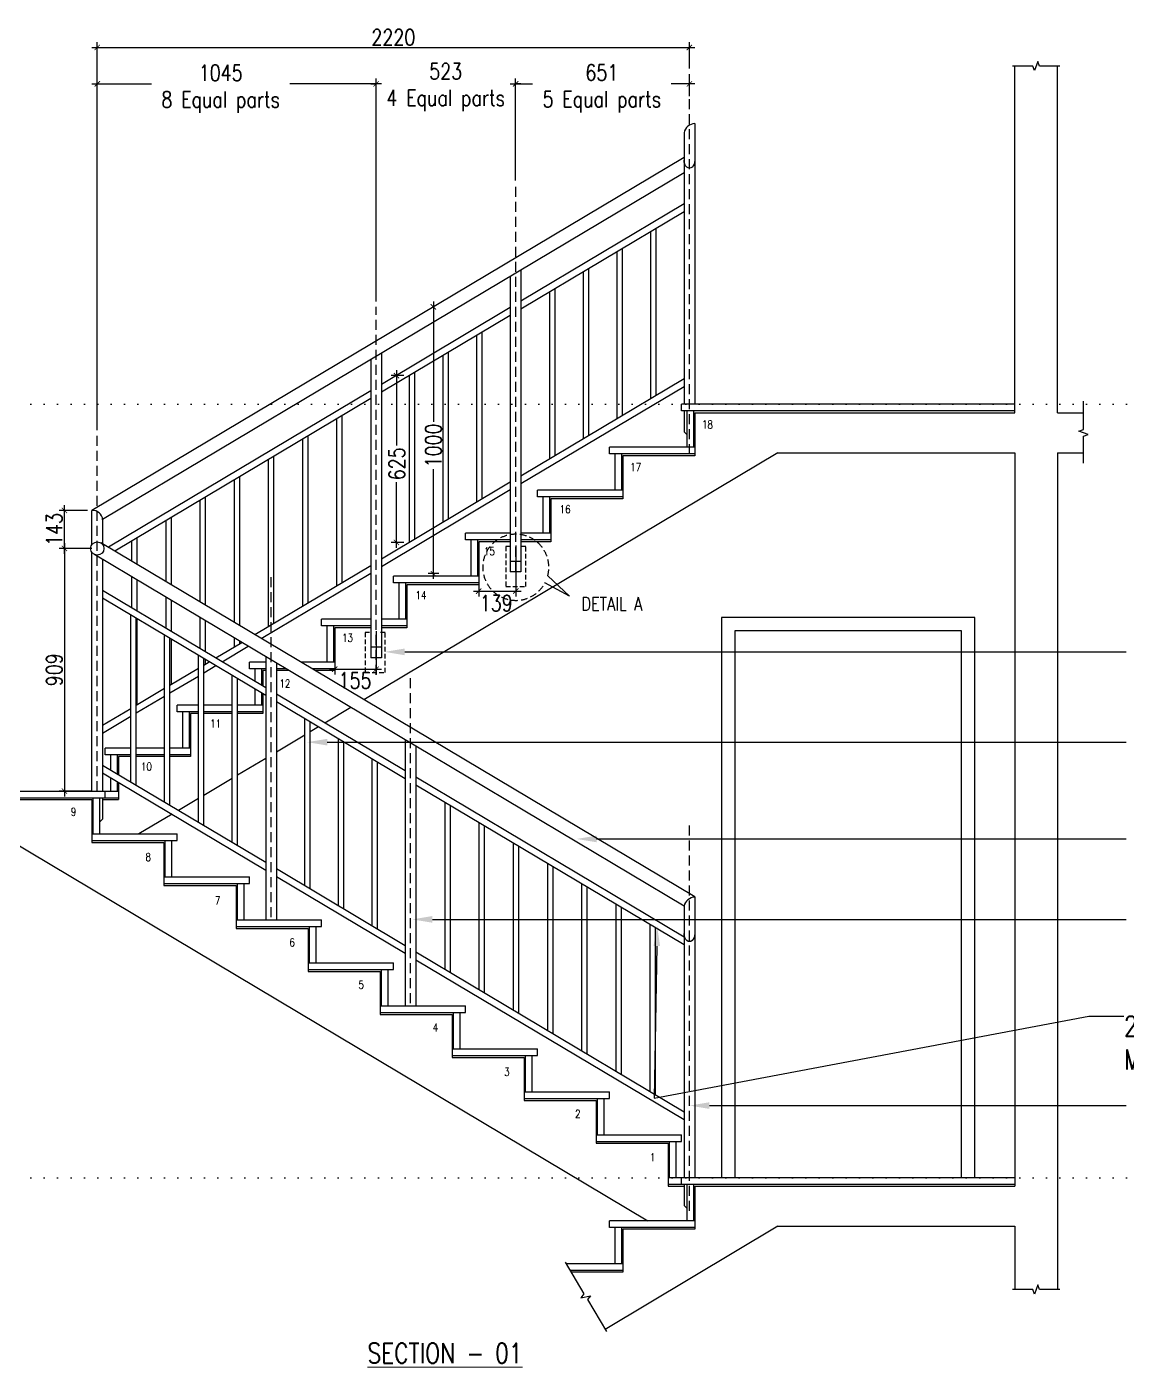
# Model space of a CAD drawing. Extents: x -32840 to 422982, y 280745 to 888746.
# Drawn here: x 373369 to 377495, y 467985 to 473010 of the extents above; entities that cross this region are included whole.
import ezdxf
from ezdxf import colors
from ezdxf.entities.mleader import LeaderData, LeaderLine
from ezdxf.math import Vec2, Vec3

# ---------------------------------------------------------------- set-up
doc = ezdxf.new("R2010")
doc.units = 0
doc.header["$LTSCALE"] = 1000
doc.header["$PDMODE"] = 3
for name, pattern in [('CONTINOUS', [0]), ('DOT', [0.25, 0, -0.25]), ('HIDDEN', [0.375, 0.25, -0.125])]:
    doc.linetypes.add(name, pattern=pattern)
doc.layers.get('Defpoints').update_dxf_attribs({"linetype": 'HIDDEN'})
for name, color, linetype in [('A-DOOR', 1, 'Continuous'), ('A-RAIL-ELE', 5, 'Continuous'), ('A-WALL', 7, 'CONTINOUS'), ('C-LEVL', 4, 'Continuous'), ('HID', 8, 'HIDDEN'), ('Text', 7, 'Continuous')]:
    doc.layers.add(name, color=color, linetype=linetype)
doc.styles.add('ROMANS', font='romans.shx', dxfattribs={"width": 0.8})
doc.dimstyles.new('110', dxfattribs={"dimscale": 20, "dimtxt": 3, "dimasz": 1, "dimexe": 1, "dimexo": 1, "dimgap": 0.4, "dimtad": 1, "dimdec": 0, "dimzin": 3, "dimdsep": 46, "dimtxsty": 'ROMANS', "dimblk": 'ARCHTICK', "dimcen": 0.0625, "dimdle": 1, "dimclrd": 3, "dimclre": 3, "dimclrt": 6, "dimadec": 0, "dimazin": 0, "dimtfac": 1, "dimtdec": 0, "dimtix": 1, "dimtmove": 1, "dimatfit": 3, "dimfxl": 1, "dimfrac": 2, "dimtolj": 1, "dimtzin": 3, "dimarcsym": 0})

# ---------------------------------------------------------------- blocks, each defined once
blk = doc.blocks.new('_ArchTick')
at = {"color": 0, "linetype": 'ByBlock', "const_width": 0.15}
blk.add_lwpolyline([(-0.5, -0.5), (0.5, 0.5)], dxfattribs=at)
blk = doc.blocks.new('*D2029')
at = {"layer": 'A-RAIL-ELE', "color": 3, "lineweight": -2, "transparency": 16777216}
for p, q in [((373633.3, 471497.5), (373633.3, 472952.7)), ((375853.3, 472853.1), (375853.3, 472952.7)), ((373613.3, 472932.7), (375873.3, 472932.7))]:
    blk.add_line(p, q, dxfattribs=at)
at = {"layer": 'Defpoints', "color": 0, "transparency": 16777216}
for p in [(375853.3, 472932.7), (375853.3, 472833.1), (373633.3, 471477.5)]:
    blk.add_point(p, dxfattribs=at)
at = {"layer": 'A-RAIL-ELE', "color": 3, "lineweight": -2, "transparency": 16777216, "xscale": 20, "yscale": 20, "zscale": 20, "rotation": 180}
blk.add_blockref('_ArchTick', (373633.3, 472932.7), dxfattribs=at)
at = {"layer": 'A-RAIL-ELE', "color": 3, "lineweight": -2, "transparency": 16777216, "xscale": 20, "yscale": 20, "zscale": 20}
blk.add_blockref('_ArchTick', (375853.3, 472932.7), dxfattribs=at)
at = {"layer": 'A-RAIL-ELE', "color": 6, "transparency": 16777216, "insert": (374743.3, 472970.7), "char_height": 60, "attachment_point": 5, "style": 'ROMANS'}
blk.add_mtext('\\A1;2220', dxfattribs=at)
blk = doc.blocks.new('*D2030')
at = {"layer": 'A-RAIL-ELE', "color": 3, "lineweight": -2, "transparency": 16777216}
for p, q in [((373613.3, 472796.2), (373836.4, 472796.2)), ((373633.3, 472044.4), (373633.3, 472816.2)), ((374698.6, 472796.2), (374355.3, 472796.2)), ((374678.6, 471980.1), (374678.6, 472816.2))]:
    blk.add_line(p, q, dxfattribs=at)
at = {"layer": 'Defpoints', "color": 0, "transparency": 16777216}
for p in [(373633.3, 472796.2), (373633.3, 472024.4), (374678.6, 471960.1)]:
    blk.add_point(p, dxfattribs=at)
at = {"layer": 'A-RAIL-ELE', "color": 3, "lineweight": -2, "transparency": 16777216, "xscale": 20, "yscale": 20, "zscale": 20, "rotation": 180}
blk.add_blockref('_ArchTick', (373633.3, 472796.2), dxfattribs=at)
at = {"layer": 'A-RAIL-ELE', "color": 3, "lineweight": -2, "transparency": 16777216, "xscale": 20, "yscale": 20, "zscale": 20}
blk.add_blockref('_ArchTick', (374678.6, 472796.2), dxfattribs=at)
at = {"layer": 'A-RAIL-ELE', "color": 6, "transparency": 16777216, "insert": (374095.8, 472777.4), "char_height": 60, "attachment_point": 5, "style": 'ROMANS'}
blk.add_mtext('\\A1;1045\\P8 Equal parts', dxfattribs=at)
blk = doc.blocks.new('*D2031')
at = {"layer": 'A-RAIL-ELE', "color": 3, "lineweight": -2, "transparency": 16777216}
for p, q in [((374658.6, 472796.2), (374680.1, 472796.2)), ((374678.6, 471980.1), (374678.6, 472816.2)), ((375221.8, 472796.2), (375198.9, 472796.2)), ((375201.8, 472433.2), (375201.8, 472816.2))]:
    blk.add_line(p, q, dxfattribs=at)
at = {"layer": 'Defpoints', "color": 0, "transparency": 16777216}
for p in [(375201.8, 472796.2), (375201.8, 472413.2), (374678.6, 471960.1)]:
    blk.add_point(p, dxfattribs=at)
at = {"layer": 'A-RAIL-ELE', "color": 3, "lineweight": -2, "transparency": 16777216, "xscale": 20, "yscale": 20, "zscale": 20, "rotation": 180}
blk.add_blockref('_ArchTick', (374678.6, 472796.2), dxfattribs=at)
at = {"layer": 'A-RAIL-ELE', "color": 3, "lineweight": -2, "transparency": 16777216, "xscale": 20, "yscale": 20, "zscale": 20}
blk.add_blockref('_ArchTick', (375201.8, 472796.2), dxfattribs=at)
at = {"layer": 'A-RAIL-ELE', "color": 6, "transparency": 16777216, "insert": (374939.5, 472783.2), "char_height": 60, "attachment_point": 5, "style": 'ROMANS'}
blk.add_mtext('\\A1;523\\P4 Equal parts', dxfattribs=at)
blk = doc.blocks.new('*D2032')
at = {"layer": 'A-RAIL-ELE', "color": 3, "lineweight": -2, "transparency": 16777216}
for p, q in [((375181.8, 472796.2), (375265.5, 472796.2)), ((375201.8, 472433.2), (375201.8, 472816.2)), ((375873.3, 472796.2), (375784.3, 472796.2)), ((375853.3, 472750.1), (375853.3, 472816.2))]:
    blk.add_line(p, q, dxfattribs=at)
at = {"layer": 'Defpoints', "color": 0, "transparency": 16777216}
for p in [(375853.3, 472796.2), (375853.3, 472730.1), (375201.8, 472413.2)]:
    blk.add_point(p, dxfattribs=at)
at = {"layer": 'A-RAIL-ELE', "color": 3, "lineweight": -2, "transparency": 16777216, "xscale": 20, "yscale": 20, "zscale": 20, "rotation": 180}
blk.add_blockref('_ArchTick', (375201.8, 472796.2), dxfattribs=at)
at = {"layer": 'A-RAIL-ELE', "color": 3, "lineweight": -2, "transparency": 16777216, "xscale": 20, "yscale": 20, "zscale": 20}
blk.add_blockref('_ArchTick', (375853.3, 472796.2), dxfattribs=at)
at = {"layer": 'A-RAIL-ELE', "color": 6, "transparency": 16777216, "insert": (375524.9, 472778.7), "char_height": 60, "attachment_point": 5, "style": 'ROMANS'}
blk.add_mtext('\\A1;651\\P5 Equal parts', dxfattribs=at)
blk = doc.blocks.new('*D2033')
at = {"layer": 'A-RAIL-ELE', "color": 3, "lineweight": -2, "transparency": 16777216}
for p, q in [((373613.3, 471054.1), (373489.9, 471054.1)), ((373509.9, 471074.1), (373509.9, 470124.8)), ((373613.3, 470144.8), (373489.9, 470144.8))]:
    blk.add_line(p, q, dxfattribs=at)
at = {"layer": 'Defpoints', "color": 0, "transparency": 16777216}
for p in [(373633.3, 471054.1), (373509.9, 470144.8), (373633.3, 470144.8)]:
    blk.add_point(p, dxfattribs=at)
at = {"layer": 'A-RAIL-ELE', "color": 3, "lineweight": -2, "transparency": 16777216, "xscale": 20, "yscale": 20, "zscale": 20}
for p, rotation in [((373509.9, 471054.1), 90), ((373509.9, 470144.8), 270)]:
    blk.add_blockref('_ArchTick', p, dxfattribs=dict(at, rotation=rotation))
at = {"layer": 'A-RAIL-ELE', "color": 6, "transparency": 16777216, "insert": (373471.9, 470599.4), "char_height": 60, "attachment_point": 5, "rotation": 90, "style": 'ROMANS'}
blk.add_mtext('\\A1;909', dxfattribs=at)
blk = doc.blocks.new('*D2034')
at = {"layer": 'A-RAIL-ELE', "color": 3, "lineweight": -2, "transparency": 16777216}
for p, q in [((373597, 471196.7), (373489.9, 471196.7)), ((373509.9, 471034.1), (373509.9, 471216.7)), ((373613.3, 471054.1), (373489.9, 471054.1))]:
    blk.add_line(p, q, dxfattribs=at)
at = {"layer": 'Defpoints', "color": 0, "transparency": 16777216}
for p in [(373509.9, 471196.7), (373617, 471196.7), (373633.3, 471054.1)]:
    blk.add_point(p, dxfattribs=at)
at = {"layer": 'A-RAIL-ELE', "color": 3, "lineweight": -2, "transparency": 16777216, "xscale": 20, "yscale": 20, "zscale": 20}
for p, rotation in [((373509.9, 471196.7), 90), ((373509.9, 471054.1), 270)]:
    blk.add_blockref('_ArchTick', p, dxfattribs=dict(at, rotation=rotation))
at = {"layer": 'A-RAIL-ELE', "color": 6, "transparency": 16777216, "insert": (373471.9, 471125.4), "char_height": 60, "attachment_point": 5, "rotation": 90, "style": 'ROMANS'}
blk.add_mtext('\\A1;143', dxfattribs=at)
blk = doc.blocks.new('*D2035')
at = {"layer": 'A-RAIL-ELE', "color": 3, "lineweight": -2, "transparency": 16777216}
for p, q in [((374783, 471702.2), (374734.9, 471702.2)), ((374754.9, 471722.2), (374754.9, 471440)), ((374754.9, 471056.7), (374754.9, 471302.9)), ((374783, 471076.7), (374734.9, 471076.7))]:
    blk.add_line(p, q, dxfattribs=at)
at = {"layer": 'Defpoints', "color": 0, "transparency": 16777216}
for p in [(374754.9, 471702.2), (374803, 471702.2), (374803, 471076.7)]:
    blk.add_point(p, dxfattribs=at)
at = {"layer": 'A-RAIL-ELE', "color": 3, "lineweight": -2, "transparency": 16777216, "xscale": 20, "yscale": 20, "zscale": 20}
for p, rotation in [((374754.9, 471702.2), 90), ((374754.9, 471076.7), 270)]:
    blk.add_blockref('_ArchTick', p, dxfattribs=dict(at, rotation=rotation))
at = {"layer": 'A-RAIL-ELE', "color": 6, "transparency": 16777216, "insert": (374756.7, 471371.5), "char_height": 60, "attachment_point": 5, "rotation": 90, "style": 'ROMANS'}
blk.add_mtext('\\A1;625', dxfattribs=at)
blk = doc.blocks.new('*D2036')
at = {"layer": 'A-RAIL-ELE', "color": 3, "lineweight": -2, "transparency": 16777216}
for p, q in [((374893.3, 471979.8), (374893.3, 471529.6)), ((374893.3, 470939.8), (374893.3, 471351.3)), ((374913.3, 470959.8), (374873.3, 470959.8))]:
    blk.add_line(p, q, dxfattribs=at)
at = {"layer": 'Defpoints', "color": 0, "transparency": 16777216}
for p in [(374893.3, 471959.8), (374893.3, 471959.8), (374933.3, 470959.8)]:
    blk.add_point(p, dxfattribs=at)
at = {"layer": 'A-RAIL-ELE', "color": 3, "lineweight": -2, "transparency": 16777216, "xscale": 20, "yscale": 20, "zscale": 20}
for p, rotation in [((374893.3, 471959.8), 90), ((374893.3, 470959.8), 270)]:
    blk.add_blockref('_ArchTick', p, dxfattribs=dict(at, rotation=rotation))
at = {"layer": 'A-RAIL-ELE', "color": 6, "transparency": 16777216, "insert": (374893.3, 471440.4), "char_height": 60, "attachment_point": 5, "rotation": 90, "style": 'ROMANS'}
blk.add_mtext('\\A1;1000', dxfattribs=at)
blk = doc.blocks.new('*D2037')
at = {"layer": 'A-WALL', "color": 3, "lineweight": -2, "transparency": 16777216}
for p, q in [((375063.3, 471065.8), (375063.3, 470874.5)), ((375202.4, 471065.8), (375202.4, 470874.5)), ((375043.3, 470894.5), (375222.4, 470894.5))]:
    blk.add_line(p, q, dxfattribs=at)
at = {"layer": 'Defpoints', "color": 0, "transparency": 16777216}
for p in [(375063.3, 471085.8), (375202.4, 471085.8), (375202.4, 470894.5)]:
    blk.add_point(p, dxfattribs=at)
at = {"layer": 'A-WALL', "color": 3, "lineweight": -2, "transparency": 16777216, "xscale": 20, "yscale": 20, "zscale": 20, "rotation": 180}
blk.add_blockref('_ArchTick', (375063.3, 470894.5), dxfattribs=at)
at = {"layer": 'A-WALL', "color": 3, "lineweight": -2, "transparency": 16777216, "xscale": 20, "yscale": 20, "zscale": 20}
blk.add_blockref('_ArchTick', (375202.4, 470894.5), dxfattribs=at)
at = {"layer": 'A-WALL', "color": 6, "transparency": 16777216, "insert": (375128.9, 470849), "char_height": 60, "attachment_point": 5, "style": 'ROMANS'}
blk.add_mtext('\\A1;139', dxfattribs=at)
blk = doc.blocks.new('*D2038')
at = {"layer": 'A-RAIL-ELE', "color": 3, "lineweight": -2, "transparency": 16777216}
for p, q in [((374523.3, 470740.5), (374523.3, 470581.6)), ((374678.6, 470743.8), (374678.6, 470581.6)), ((374503.3, 470601.6), (374698.6, 470601.6))]:
    blk.add_line(p, q, dxfattribs=at)
at = {"layer": 'Defpoints', "color": 0, "transparency": 16777216}
for p in [(374523.3, 470760.5), (374678.6, 470763.8), (374678.6, 470601.6)]:
    blk.add_point(p, dxfattribs=at)
at = {"layer": 'A-RAIL-ELE', "color": 3, "lineweight": -2, "transparency": 16777216, "xscale": 20, "yscale": 20, "zscale": 20, "rotation": 180}
blk.add_blockref('_ArchTick', (374523.3, 470601.6), dxfattribs=at)
at = {"layer": 'A-RAIL-ELE', "color": 3, "lineweight": -2, "transparency": 16777216, "xscale": 20, "yscale": 20, "zscale": 20}
blk.add_blockref('_ArchTick', (374678.6, 470601.6), dxfattribs=at)
at = {"layer": 'A-RAIL-ELE', "color": 6, "transparency": 16777216, "insert": (374599.7, 470559.4), "char_height": 60, "attachment_point": 5, "style": 'ROMANS'}
blk.add_mtext('\\A1;155', dxfattribs=at)

msp = doc.modelspace()

# ---------------------------------------------------------------- linework, layer by layer
at = {"layer": 'A-DOOR', "color": 5, "elevation": 0}
for points in [[(376923.3, 468694.8), (376923.3, 470794.8), (375973.3, 470794.8), (375973.3, 468694.8)], [(376873.3, 468694.8), (376873.3, 470744.8), (376023.3, 470744.8), (376023.3, 468694.8)]]:
    msp.add_lwpolyline(points, dxfattribs=at)
at = {"layer": 'A-WALL', "color": 1}
for p, q in [((377073.3, 471562.8), (377073.3, 472862.8)), ((377233.3, 471562.8), (377233.3, 472862.8)), ((375873.3, 471562.8), (377073.3, 471562.8)), ((375873.3, 471562.8), (375873.3, 471401.7)), ((377233.3, 471562.8), (377331, 471562.8)), ((376184.6, 471412.8), (374633.1, 470487)), ((375873.3, 471401.7), (375603.3, 471401.7)), ((375603.3, 471401.7), (375603.3, 471240.6)), ((376184.6, 471412.8), (377073.3, 471412.8)), ((377073.3, 471412.8), (377073.3, 468662.8)), ((377233.3, 471412.8), (377233.3, 468276.1)), ((377233.3, 471412.8), (377331, 471412.8)), ((375603.3, 471240.6), (375333.3, 471240.6)), ((375333.3, 471240.6), (375333.3, 471079.4)), ((375181.8, 471079.4), (375063.3, 471079.4)), ((375063.3, 471079.4), (375063.3, 470918.3)), ((375333.3, 471079.4), (375221.8, 471079.4)), ((375063.3, 470918.3), (374793.3, 470918.3)), ((374793.3, 470918.3), (374793.3, 470757.2)), ((374658.6, 470757.2), (374523.3, 470757.2)), ((374523.3, 470757.2), (374523.3, 470596.1)), ((374793.3, 470757.2), (374698.6, 470757.2)), ((374264.7, 470596.1), (374253.3, 470596.1)), ((374253.3, 470596.1), (374253.3, 470538.9)), ((374352.5, 470596.1), (374304.7, 470596.1)), ((374523.3, 470596.1), (374450.2, 470596.1)), ((374253.3, 470509.8), (374253.3, 470435)), ((374012.1, 470435), (373983.3, 470435)), ((373983.3, 470435), (373983.3, 470273.9)), ((374138.4, 470435), (374032.1, 470435)), ((374253.3, 470435), (374158.4, 470435)), ((374584.3, 470457.9), (374486.8, 470399.6)), ((374462.4, 470385.1), (374431, 470366.4)), ((374411, 470354.4), (374304.7, 470291)), ((373759.5, 470273.9), (373713.3, 470273.9)), ((373713.3, 470273.9), (373713.3, 470206.3)), ((373885.8, 470273.9), (373779.5, 470273.9)), ((373983.3, 470273.9), (373905.8, 470273.9)), ((374264.7, 470267.1), (374158.4, 470203.7)), ((374138.4, 470191.8), (374032.1, 470128.4)), ((373713.3, 470177.2), (373713.3, 470112.8)), ((372463.3, 470112.8), (373613.3, 470112.8)), ((373613.3, 470112.8), (373613.3, 469951.7)), ((373613.3, 470112.8), (373613.3, 469951.7)), ((373653.3, 470112.8), (373713.3, 470112.8)), ((374012.1, 470116.4), (373938.1, 470072.3)), ((373913.7, 470057.7), (373789.6, 469983.7)), ((373301.9, 469962.8), (375696.9, 468533.7)), ((373613.3, 469951.7), (373883.3, 469951.7)), ((373883.3, 469951.7), (373883.3, 469790.6)), ((373883.3, 469790.6), (374153.3, 469790.6)), ((374153.3, 469790.6), (374153.3, 469629.4)), ((374153.3, 469629.4), (374423.3, 469629.4)), ((374423.3, 469629.4), (374423.3, 469468.3)), ((374423.3, 469468.3), (374693.3, 469468.3)), ((374693.3, 469468.3), (374693.3, 469307.2)), ((374693.3, 469307.2), (374963.3, 469307.2)), ((374963.3, 469307.2), (374963.3, 469146.1)), ((374963.3, 469146.1), (375233.3, 469146.1)), ((375233.3, 469146.1), (375233.3, 468985)), ((375233.3, 468985), (375503.3, 468985)), ((375503.3, 468985), (375503.3, 468823.9)), ((375503.3, 468823.9), (375773.3, 468823.9)), ((375773.3, 468823.9), (375773.3, 468662.8)), ((375773.3, 468662.8), (375833.3, 468662.8)), ((375873.3, 468662.8), (377073.3, 468662.8)), ((375873.3, 468662.8), (375873.3, 468501.7)), ((376184.6, 468512.8), (375537.2, 468126.5)), ((375873.3, 468501.7), (375603.3, 468501.7)), ((375603.3, 468501.7), (375603.3, 468340.6)), ((376184.6, 468512.8), (377073.3, 468512.8)), ((377073.3, 468512.8), (377073.3, 468276.1)), ((375603.3, 468340.6), (375409.6, 468340.6))]:
    msp.add_line(p, q, dxfattribs=at)
at = {"layer": 'A-WALL', "color": 4}
for p, q in [((375873.3, 472647.5), (375873.3, 472520.1)), ((375833.3, 472613.2), (375833.3, 472510.6)), ((375833.3, 472510.6), (375833.3, 471594.8)), ((375873.3, 472520.1), (375873.3, 471594.8)), ((375833.3, 471569.8), (375833.3, 471491.3)), ((375833.3, 471491.3), (375843.3, 471481.3)), ((373613.3, 470144.8), (373613.3, 471039.1)), ((373633.3, 471079.1), (373633.3, 471079.1)), ((375873.3, 469747.5), (373646.3, 471075.4)), ((375833.3, 469713.2), (373620.1, 471032.9)), ((373653.3, 471013.1), (373653.3, 470144.8)), ((374264.7, 470532.1), (373653.3, 470896.7)), ((374264.7, 470503), (373653.3, 470867.5)), ((373759.5, 470178.7), (373759.5, 470804.2)), ((373779.5, 470166.8), (373779.5, 470792.2)), ((373885.8, 470103.4), (373885.8, 470728.9)), ((373905.8, 470091.5), (373905.8, 470716.9)), ((374012.1, 470028.1), (374012.1, 470653.6)), ((374032.1, 470016.2), (374032.1, 470641.6)), ((374264.7, 470648.6), (374264.7, 469661.4)), ((374304.7, 470624.7), (374304.7, 469661.4)), ((374138.4, 469952.8), (374138.4, 470578.3)), ((374158.4, 469940.9), (374158.4, 470566.3)), ((374788, 470220), (374304.7, 470508.2)), ((374788, 470190.9), (374304.7, 470479.1)), ((374411, 469790.3), (374411, 470415.7)), ((374431, 469778.3), (374431, 470403.8)), ((374537.3, 469715), (374537.3, 470340.4)), ((374788, 470336.5), (374788, 469339.2)), ((374557.3, 469703), (374557.3, 470328.5)), ((374828, 470312.6), (374828, 469339.2)), ((373653.3, 470242.1), (374264.7, 469877.5)), ((374663.5, 469639.7), (374663.5, 470265.1)), ((374683.5, 469627.7), (374683.5, 470253.2)), ((373653.3, 470213), (374264.7, 469848.4)), ((375833.3, 469596.7), (374828, 470196.2)), ((375833.3, 469567.6), (374828, 470167.1)), ((373653.3, 470119.8), (373653.3, 470039.8)), ((374936.1, 470102.6), (374936.1, 469477.1)), ((374956.1, 470090.7), (374956.1, 469465.2)), ((373643.3, 470029.8), (373653.3, 470039.8)), ((375064.3, 470026.8), (375064.3, 469400.7)), ((375084.3, 470014.9), (375084.3, 469388.8)), ((375192.4, 469949.7), (375192.4, 469324.3)), ((375212.4, 469937.8), (375212.4, 469312.4)), ((374304.7, 469853.7), (374788, 469565.5)), ((375320.6, 469873.3), (375320.6, 469247.9)), ((375340.6, 469861.4), (375340.6, 469235.9)), ((374304.7, 469824.5), (374788, 469536.4)), ((375448.8, 469796.9), (375448.8, 469171.4)), ((375468.8, 469785), (375468.8, 469159.5)), ((375873.3, 469747.5), (375873.3, 469620.1)), ((375576.9, 469720.5), (375576.9, 469095)), ((375596.9, 469708.5), (375596.9, 469083.1)), ((375833.3, 469713.2), (375833.3, 469610.6)), ((375705.1, 469644), (375705.1, 469018.6)), ((375725.1, 469632.1), (375725.1, 469006.7)), ((375833.3, 469610.6), (375833.3, 468694.8)), ((375873.3, 469620.1), (375873.3, 468694.8)), ((374828, 469541.6), (375833.3, 468942.2)), ((374828, 469512.5), (375833.3, 468913.1)), ((375833.3, 468669.8), (375833.3, 468591.3)), ((375833.3, 468591.3), (375843.3, 468581.3))]:
    msp.add_line(p, q, dxfattribs=at)
at = {"layer": 'A-WALL', "color": 6}
for p, q in [((375833.3, 472520.3), (373613.3, 471196.5)), ((375833.3, 472462.1), (373653.3, 471162.2)), ((375833.3, 472345.7), (375221.8, 471981.1)), ((375833.3, 472316.5), (375221.8, 471952)), ((375727, 472253.2), (375727, 471627.7)), ((375707, 472241.2), (375707, 471615.8)), ((375580.7, 472165.9), (375580.7, 471540.5)), ((375600.7, 472177.9), (375600.7, 471552.4)), ((375221.8, 472097.5), (375221.8, 470966.3)), ((375474.4, 472102.6), (375474.4, 471477.1)), ((375181.8, 472073.6), (375181.8, 470966.3)), ((375454.4, 472090.6), (375454.4, 471465.2)), ((375328.1, 472015.3), (375328.1, 471389.9)), ((375348.1, 472027.3), (375348.1, 471401.8)), ((375181.8, 471957.2), (374698.6, 471669)), ((375181.8, 471928.1), (374698.6, 471639.9)), ((375055.5, 471852.8), (375055.5, 471227.3)), ((375075.5, 471864.7), (375075.5, 471239.3)), ((374949.3, 471789.4), (374949.3, 471164)), ((374658.6, 471761.6), (374658.6, 470644.3)), ((374698.6, 471785.5), (374698.6, 470644.3)), ((374929.3, 471777.5), (374929.3, 471152)), ((374803, 471702.2), (374803, 471076.7)), ((374823, 471714.1), (374823, 471088.7)), ((375221.8, 471326.5), (375833.3, 471691.1)), ((374658.6, 471645.2), (373674.7, 471058.5)), ((375221.8, 471297.4), (375833.3, 471662)), ((374658.6, 471616.1), (373699.1, 471044)), ((374530.4, 471539.7), (374530.4, 470914.2)), ((374550.4, 471551.6), (374550.4, 470926.1)), ((374402.2, 471463.2), (374402.2, 470837.8)), ((374422.2, 471475.2), (374422.2, 470849.7)), ((374294.1, 471398.7), (374294.1, 470773.3)), ((374274.1, 471386.8), (374274.1, 470761.4)), ((374145.9, 471310.4), (374145.9, 470777.5)), ((374165.9, 471322.3), (374165.9, 470765.6)), ((375181.8, 471302.7), (374698.6, 471014.5)), ((374037.8, 471245.9), (374037.8, 470842)), ((375181.8, 471273.5), (374698.6, 470985.4)), ((373613.3, 471069.1), (373613.3, 471196.5)), ((374017.8, 471234), (374017.8, 470853.9)), ((373653.3, 471162.2), (373653.3, 471071.3)), ((373889.6, 471157.5), (373889.6, 470930.4)), ((373909.6, 471169.5), (373909.6, 470918.4)), ((373781.4, 471093), (373781.4, 470994.9)), ((373761.4, 471081.1), (373761.4, 471006.8)), ((374223.5, 470731.2), (374658.6, 470990.6)), ((375221.8, 471005.8), (375181.8, 471005.8)), ((373761.4, 470948.6), (373761.4, 470832.2)), ((373781.4, 470936.7), (373781.4, 470820.2)), ((374248, 470716.7), (374658.6, 470961.5)), ((375221.8, 470966.3), (375181.8, 470966.3)), ((373889.6, 470872.2), (373889.6, 470755.7)), ((373909.6, 470860.2), (373909.6, 470743.8)), ((373781.4, 470791.1), (373781.4, 470467.6)), ((374017.8, 470795.7), (374017.8, 470679.3)), ((374037.8, 470783.8), (374037.8, 470667.4)), ((373909.6, 470714.7), (373909.6, 470544)), ((374077.1, 470643.9), (374174.7, 470702.1)), ((374101.5, 470629.4), (374199.1, 470687.6)), ((374145.9, 470719.3), (374145.9, 470684.9)), ((374165.9, 470707.4), (374165.9, 470696.9)), ((374698.6, 470683.8), (374658.6, 470683.8)), ((374037.8, 470638.3), (374037.8, 470620.4)), ((374698.6, 470644.3), (374658.6, 470644.3)), ((373905.8, 470541.8), (374012.1, 470605.2)), ((374032.1, 470617.1), (374052.7, 470629.4)), ((374032.1, 470588), (374077.1, 470614.8)), ((373905.8, 470512.7), (374012.1, 470576)), ((373779.5, 470466.5), (373885.8, 470529.9)), ((373779.5, 470437.4), (373885.8, 470500.7)), ((373653.3, 470391.2), (373759.5, 470454.5)), ((373653.3, 470362.1), (373759.5, 470425.4))]:
    msp.add_line(p, q, dxfattribs=at)
at = {"layer": 'A-WALL', "color": 3}
for p, q in [((377073.3, 471594.8), (375823.3, 471594.8)), ((375823.3, 471569.8), (375823.3, 471594.8)), ((377073.3, 471569.8), (375823.3, 471569.8)), ((375843.3, 471569.8), (375843.3, 471433.7)), ((375868.3, 471569.8), (375868.3, 471433.7)), ((375873.3, 471433.7), (375553.3, 471433.7)), ((375553.3, 471408.7), (375553.3, 471433.7)), ((375873.3, 471408.7), (375553.3, 471408.7)), ((375573.3, 471408.7), (375573.3, 471272.6)), ((375598.3, 471408.7), (375598.3, 471272.6)), ((375603.3, 471272.6), (375283.3, 471272.6)), ((375283.3, 471247.6), (375283.3, 471272.6)), ((375603.3, 471247.6), (375283.3, 471247.6)), ((375303.3, 471247.6), (375303.3, 471111.4)), ((375328.3, 471247.6), (375328.3, 471111.4)), ((375181.8, 471111.4), (375013.3, 471111.4)), ((375013.3, 471086.4), (375013.3, 471111.4)), ((375181.8, 471086.4), (375013.3, 471086.4)), ((375033.3, 471086.4), (375033.3, 470950.3)), ((375058.3, 471086.4), (375058.3, 470950.3)), ((375333.3, 471111.4), (375221.8, 471111.4)), ((375333.3, 471086.4), (375221.8, 471086.4)), ((375063.3, 470950.3), (374743.3, 470950.3)), ((374743.3, 470925.3), (374743.3, 470950.3)), ((375063.3, 470925.3), (374743.3, 470925.3)), ((374763.3, 470925.3), (374763.3, 470789.2)), ((374788.3, 470925.3), (374788.3, 470789.2)), ((374658.6, 470789.2), (374473.3, 470789.2)), ((374473.3, 470764.2), (374473.3, 470789.2)), ((374793.3, 470789.2), (374698.6, 470789.2)), ((374658.6, 470764.2), (374473.3, 470764.2)), ((374493.3, 470764.2), (374493.3, 470628.1)), ((374518.3, 470764.2), (374518.3, 470628.1)), ((374793.3, 470764.2), (374698.6, 470764.2)), ((374264.7, 470628.1), (374203.3, 470628.1)), ((374203.3, 470603.1), (374203.3, 470628.1)), ((374264.7, 470603.1), (374203.3, 470603.1)), ((374223.3, 470603.1), (374223.3, 470556.8)), ((374248.3, 470603.1), (374248.3, 470541.9)), ((374340.8, 470603.1), (374304.7, 470603.1)), ((374523.3, 470628.1), (374396.5, 470628.1)), ((374523.3, 470603.1), (374438.4, 470603.1)), ((374223.3, 470527.7), (374223.3, 470467)), ((374248.3, 470512.7), (374248.3, 470467)), ((374012.1, 470467), (373933.3, 470467)), ((373933.3, 470442), (373933.3, 470467)), ((374012.1, 470442), (373933.3, 470442)), ((373953.3, 470442), (373953.3, 470305.9)), ((373978.3, 470442), (373978.3, 470305.9)), ((374138.4, 470467), (374032.1, 470467)), ((374138.4, 470442), (374032.1, 470442)), ((374253.3, 470467), (374158.4, 470467)), ((374253.3, 470442), (374158.4, 470442)), ((373759.5, 470305.9), (373663.3, 470305.9)), ((373663.3, 470280.9), (373663.3, 470305.9)), ((373885.8, 470305.9), (373779.5, 470305.9)), ((373983.3, 470305.9), (373905.8, 470305.9)), ((373759.5, 470280.9), (373663.3, 470280.9)), ((373683.3, 470280.9), (373683.3, 470224.2)), ((373708.3, 470280.9), (373708.3, 470209.3)), ((373885.8, 470280.9), (373779.5, 470280.9)), ((373983.3, 470280.9), (373905.8, 470280.9)), ((373683.3, 470195.1), (373683.3, 470144.8)), ((373663.3, 470144.8), (373713.3, 470144.8)), ((373708.3, 470180.2), (373708.3, 470144.8)), ((373663.3, 470119.8), (373713.3, 470119.8)), ((377073.3, 468694.8), (375823.3, 468694.8)), ((375823.3, 468669.8), (375823.3, 468694.8)), ((377073.3, 468669.8), (375823.3, 468669.8)), ((375843.3, 468669.8), (375843.3, 468533.7)), ((375868.3, 468669.8), (375868.3, 468533.7)), ((375873.3, 468533.7), (375553.3, 468533.7)), ((375553.3, 468508.7), (375553.3, 468533.7)), ((375873.3, 468508.7), (375553.3, 468508.7)), ((375573.3, 468508.7), (375573.3, 468372.6)), ((375598.3, 468508.7), (375598.3, 468372.6)), ((375603.3, 468372.6), (375390.5, 468372.6)), ((375603.3, 468347.6), (375405.4, 468347.6))]:
    msp.add_line(p, q, dxfattribs=at)
at = {"layer": 'A-WALL', "color": 5}
for p, q in [((372463.3, 470144.8), (373663.3, 470144.8)), ((373663.3, 470119.8), (373663.3, 470144.8)), ((372463.3, 470119.8), (373663.3, 470119.8)), ((373618.3, 469983.7), (373618.3, 470119.8)), ((373643.3, 469983.7), (373643.3, 470119.8)), ((373613.3, 469983.7), (373933.3, 469983.7)), ((373933.3, 469958.7), (373933.3, 469983.7)), ((373613.3, 469958.7), (373933.3, 469958.7)), ((373888.3, 469822.6), (373888.3, 469958.7)), ((373913.3, 469822.6), (373913.3, 469958.7)), ((373883.3, 469822.6), (374203.3, 469822.6)), ((373883.3, 469797.6), (374203.3, 469797.6)), ((374158.3, 469661.4), (374158.3, 469797.6)), ((374183.3, 469661.4), (374183.3, 469797.6)), ((374203.3, 469797.6), (374203.3, 469822.6)), ((374153.3, 469661.4), (374473.3, 469661.4)), ((374153.3, 469636.4), (374473.3, 469636.4)), ((374428.3, 469500.3), (374428.3, 469636.4)), ((374453.3, 469500.3), (374453.3, 469636.4)), ((374473.3, 469636.4), (374473.3, 469661.4)), ((374423.3, 469500.3), (374743.3, 469500.3)), ((374743.3, 469475.3), (374743.3, 469500.3)), ((374423.3, 469475.3), (374743.3, 469475.3)), ((374698.3, 469339.2), (374698.3, 469475.3)), ((374723.3, 469339.2), (374723.3, 469475.3)), ((374693.3, 469339.2), (375013.3, 469339.2)), ((375013.3, 469314.2), (375013.3, 469339.2)), ((374693.3, 469314.2), (375013.3, 469314.2)), ((374968.3, 469178.1), (374968.3, 469314.2)), ((374993.3, 469178.1), (374993.3, 469314.2)), ((374963.3, 469178.1), (375283.3, 469178.1)), ((375283.3, 469153.1), (375283.3, 469178.1)), ((374963.3, 469153.1), (375283.3, 469153.1)), ((375238.3, 469017), (375238.3, 469153.1)), ((375263.3, 469017), (375263.3, 469153.1)), ((375233.3, 469017), (375553.3, 469017)), ((375233.3, 468992), (375553.3, 468992)), ((375508.3, 468855.9), (375508.3, 468992)), ((375533.3, 468855.9), (375533.3, 468992)), ((375553.3, 468992), (375553.3, 469017)), ((375503.3, 468855.9), (375823.3, 468855.9)), ((375503.3, 468830.9), (375823.3, 468830.9)), ((375778.3, 468694.8), (375778.3, 468830.9)), ((375803.3, 468694.8), (375803.3, 468830.9)), ((375823.3, 468830.9), (375823.3, 468855.9)), ((375823.3, 468694.8), (375773.3, 468694.8)), ((375823.3, 468669.8), (375773.3, 468669.8))]:
    msp.add_line(p, q, dxfattribs=at)
at = {"layer": 'A-WALL', "color": 1, "elevation": 0}
for points in [[(377242.3, 472862.8), (377165.8, 472862.8), (377159.5, 472879.9), (377147, 472845.6), (377140.8, 472862.8), (377064.3, 472862.8)], [(377331, 471374.2), (377331, 471475.3), (377348.2, 471481.5), (377313.9, 471494), (377331, 471500.3), (377331, 471606.5)], [(375387, 468378.4), (375458, 468259.3), (375446.5, 468245.2), (375482.4, 468252), (375470.8, 468237.9), (375541.8, 468118.7)], [(377242.3, 468276.1), (377165.8, 468276.1), (377159.5, 468293.3), (377147, 468258.9), (377140.8, 468276.1), (377064.3, 468276.1)]]:
    msp.add_lwpolyline(points, dxfattribs=at)
at = {"layer": 'A-WALL', "color": 6, "linetype": 'HIDDEN', "ltscale": 0.07, "elevation": 0}
for points in [[(375181.8, 471061), (375164.9, 471061), (375164.9, 470911), (375239.9, 470911), (375239.9, 471061), (375221.8, 471061)], [(374654.4, 470739), (374637.4, 470739), (374637.4, 470589), (374712.4, 470589), (374712.4, 470739), (374694.4, 470739)]]:
    msp.add_lwpolyline(points, dxfattribs=at)
at = {"layer": 'A-WALL', "color": 6, "elevation": 0}
msp.add_lwpolyline([(375321.9, 470951), (375404, 470875), (375311.5, 470924.8)], dxfattribs=at)
at = {"layer": 'A-WALL', "color": 4}
msp.add_circle((373633.3, 471054.1), 25, dxfattribs=at)
for centre in [(375875.7, 472604.2), (375875.7, 469704.2)]:
    msp.add_arc(centre, 43.3, 93.1976, 168.1297, dxfattribs=at)
at = {"layer": 'A-WALL', "color": 6}
msp.add_arc((373617, 471160.4), 36.3, 2.7547, 95.9159, dxfattribs=at)
at = {"layer": 'A-WALL', "color": 6, "linetype": 'HIDDEN', "ltscale": 0.1}
msp.add_arc((375202.4, 470983.6), 124, 344.7544, 331.6981, dxfattribs=at)
at = {"layer": 'A-WALL', "color": 4, "extrusion": (0, 0, -1)}
for centre in [(375853.3, 472510.6), (375853.3, 469610.6)]:
    msp.add_ellipse(centre, major_axis=(0, 30.5), ratio=0.655749, start_param=1.570796, end_param=4.712389, dxfattribs=at)
at = {"layer": 'C-LEVL', "color": 8, "linetype": 'DOT', "lineweight": -2, "ltscale": 0.2}
for p, q in [((371881.4, 471594.8), (377751.6, 471594.8)), ((371881.4, 468694.8), (377751.6, 468694.8))]:
    msp.add_line(p, q, dxfattribs=at)
at = {"layer": 'HID', "ltscale": 0.15}
for p, q in [((375853.3, 471407.8), (375853.3, 472833.1)), ((375202.4, 470966.3), (375202.4, 472413.2)), ((374678.6, 470580), (374678.6, 471960.1)), ((373633.3, 470144.8), (373633.3, 471477.5)), ((374284.7, 469671.8), (374284.7, 470955.8)), ((374808, 469349.8), (374808, 470567.4)), ((375853.3, 468571.3), (375853.3, 470020.5))]:
    msp.add_line(p, q, dxfattribs=at)
at = {"layer": 'Text', "linetype": 'ByBlock', "lineweight": -2, "ltscale": 0.5}
for p, q in [((377334.9, 470666.4), (377490.7, 470666.4)), ((377334.9, 470328), (377490.7, 470328)), ((377334.9, 469965.1), (377490.7, 469965.1)), ((377334.9, 469663.5), (377490.7, 469663.5)), ((377334.9, 468965.4), (377490.7, 468965.4))]:
    msp.add_line(p, q, dxfattribs=at)
at = {"layer": 'Text', "linetype": 'ByBlock', "lineweight": -2, "ltscale": 0.5, "elevation": 0}
for points in [[(374785.9, 470666.4), (377334.9, 470666.4)], [(374495.4, 470328), (377334.9, 470328)], [(375505.5, 469965.1), (377334.9, 469965.1)], [(374889.7, 469663.5), (377334.9, 469663.5)], [(375928.5, 468965.4), (377334.9, 468965.4)]]:
    msp.add_lwpolyline(points, dxfattribs=at)
at = {"layer": 'Text', "lineweight": 0, "ltscale": 0.5}
for points in [[(374785.9, 470653.9), (374710.9, 470666.4), (374785.9, 470678.9)], [(374495.4, 470315.5), (374420.4, 470328), (374495.4, 470340.5)], [(375505.5, 469952.6), (375430.5, 469965.1), (375505.5, 469977.6)], [(374889.7, 469651), (374814.7, 469663.5), (374889.7, 469676)], [(375928.5, 468952.9), (375853.5, 468965.4), (375928.5, 468977.9)]]:
    msp.add_solid(points, dxfattribs=at)

# ---------------------------------------------------------------- texts
at = {"layer": 'A-WALL', "color": 6, "char_height": 30, "attachment_point": 1, "style": 'ROMANS'}
for s, insert in [('18', (375900.4, 471534.1)), ('17', (375631.2, 471374.3)), ('16', (375366.6, 471216.3)), ('15', (375082.9, 471058.9)), ('14', (374825.9, 470893.7)), ('13', (374551, 470734.2)), ('12', (374315.9, 470562.5)), ('11', (374056, 470412.4)), ('10', (373796.8, 470251.5)), ('9', (373534.2, 470082.2)), ('8', (373814.1, 469912.3)), ('7', (374074.4, 469748.8)), ('6', (374353.4, 469592.2)), ('5', (374612.2, 469433.6)), ('4', (374891, 469272.6)), ('3', (375158.8, 469106.8)), ('2', (375424.4, 468949.3)), ('1', (375705.4, 468786.7))]:
    msp.add_mtext_dynamic_manual_height_columns(s, width=170.309, gutter_width=10740.8, heights=[0], dxfattribs=dict(at, insert=insert))
at = {"layer": 'Text', "lineweight": 0, "ltscale": 0.5, "width": 846.712, "attachment_point": 1, "style": 'ROMANS'}
for s, insert, char_height in [('DETAIL A', (375448.1, 470871.3), 50), ('{\\LSECTION - 01}', (374646.3, 468074.6), 75)]:
    msp.add_mtext(s, dxfattribs=dict(at, insert=insert, char_height=char_height))

# ---------------------------------------------------------------- dimensions: what is measured, and where the dimension line sits
at = {"layer": 'A-RAIL-ELE'}
dim = msp.add_linear_dim(base=(375853.3, 472932.7), p1=(373633.3, 471477.5), p2=(375853.3, 472833.1), dimstyle='110', dxfattribs=at)
dim.commit()
dim.dimension.update_dxf_attribs({"geometry": '*D2029', "text_midpoint": (374743.3, 472970.7)})
for base, p1, p2, text, picture, middle in [((373633.3, 472796.2), (374678.6, 471960.1), (373633.3, 472024.4), '<>\\P8 Equal parts', '*D2030', (374095.8, 472777.4)), ((375201.8, 472796.2), (374678.6, 471960.1), (375201.8, 472413.2), '<>\\P4 Equal parts', '*D2031', (374939.5, 472783.2)), ((375853.2636, 472796.2439), (375201.7707, 472413.1502), (375853.2636, 472730.0711), '<>\\P5 Equal parts', '*D2032', (375524.893, 472778.7252))]:
    dim = msp.add_linear_dim(base=base, p1=p1, p2=p2, text=text, dimstyle='110', override={"dimtmove": 2}, dxfattribs=at)
    dim.commit()
    dim.dimension.update_dxf_attribs({"geometry": picture, "text_midpoint": middle, "dimtype": 160})
for base, p1, p2, picture, middle in [((374893.3, 471959.8), (374933.3, 470959.8), (374893.3, 471959.8), '*D2036', (374893.3, 471440.4)), ((374754.9053, 471702.1886), (374802.9782, 471076.7424), (374802.9782, 471702.1886), '*D2035', (374756.7221, 471371.4748))]:
    dim = msp.add_linear_dim(base=base, p1=p1, p2=p2, angle=90, dimstyle='110', override={"dimtmove": 2}, dxfattribs=at)
    dim.commit()
    dim.dimension.update_dxf_attribs({"geometry": picture, "text_midpoint": middle, "dimtype": 160})
for base, p2, picture, middle in [((373509.9, 471196.7), (373617, 471196.7), '*D2034', (373471.9, 471125.4)), ((373509.9, 470144.8), (373633.3, 470144.8), '*D2033', (373471.9, 470599.4))]:
    dim = msp.add_linear_dim(base=base, p1=(373633.3, 471054.1), p2=p2, angle=90, dimstyle='110', dxfattribs=at)
    dim.commit()
    dim.dimension.update_dxf_attribs({"geometry": picture, "text_midpoint": middle})
dim = msp.add_linear_dim(base=(374678.6, 470601.6), p1=(374523.3, 470760.5), p2=(374678.6, 470763.8), dimstyle='110', override={"dimtmove": 2}, dxfattribs=at)
dim.commit()
dim.dimension.update_dxf_attribs({"geometry": '*D2038', "text_midpoint": (374599.7, 470559.4), "dimtype": 160})
at = {"layer": 'A-WALL', "color": 1}
dim = msp.add_linear_dim(base=(375202.4, 470894.5), p1=(375063.3, 471085.8), p2=(375202.4, 471085.8), dimstyle='110', override={"dimtmove": 2}, dxfattribs=at)
dim.commit()
dim.dimension.update_dxf_attribs({"geometry": '*D2037', "text_midpoint": (375128.9, 470849), "dimtype": 160})

# ---------------------------------------------------------------- leaders
at = {"layer": 'Text', "lineweight": 0, "ltscale": 0.5}
ml = msp.add_multileader_mtext('Standard', dxfattribs=at)
ml.set_content('25 x 25 mm SHS \\PMS hollow section (2.6mm)', color=256, style='ROMANS')
ml.set_leader_properties()
ml.build(insert=Vec2(0, 0))
ml.multileader.update_dxf_attribs({"text_left_attachment_type": 0, "dogleg_length": 0.36, "arrow_head_size": 75})
ctx = ml.context
ctx.base_point, ctx.char_height, ctx.arrow_head_size, ctx.landing_gap_size, ctx.plane_origin = Vec3(377482.6, 469301.1), 75, 75, 0.09, Vec3(375637.3, 469048.4)
ctx.left_attachment = 0
notes = []
notes.append((ctx, [(0, (1, 1, 0), (377351, 469301.1), (1, 0), 131.6, [(3, [(375732.3, 469638.5), (375721.2, 468993.2)], 0, [])])]))
ctx.mtext.insert, ctx.mtext.width, ctx.mtext.flow_direction = Vec3(377482.7, 469301.1), 1687.072, 5
for ctx, leaders in notes:
    for number, flags, end, landing, length, lines in leaders:
        leader = LeaderData()
        leader.index, (leader.has_last_leader_line, leader.has_dogleg_vector, leader.attachment_direction) = number, flags
        leader.last_leader_point, leader.dogleg_vector, leader.dogleg_length = Vec3(end), Vec3(landing), length
        for number, points, colour, breaks in lines:
            line = LeaderLine()
            line.index, line.vertices, line.color, line.breaks = number, Vec3.list(points), colors.encode_raw_color(colour), breaks
            leader.lines.append(line)
        ctx.leaders.append(leader)

doc.saveas('drawing.dxf')
